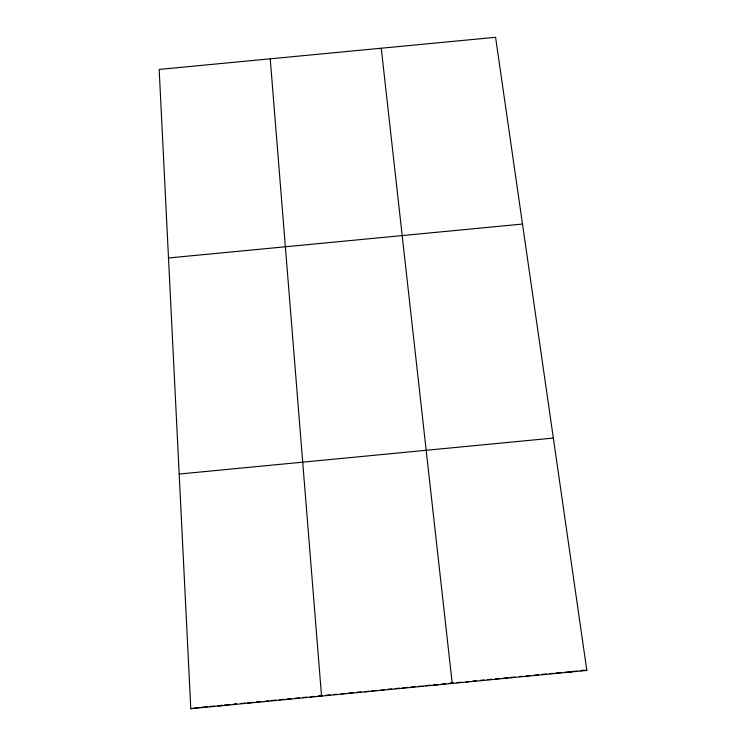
<?xml version="1.0" encoding="UTF-8"?>
<svg xmlns="http://www.w3.org/2000/svg" width="746" height="746" viewBox="0 0 746 746"><rect width="100%" height="100%" fill="white"/><g stroke="black" fill="none" stroke-linecap="round" stroke-linejoin="round"><path stroke-width="1.12" d="M379.639 690.46L384.106 689.658M365.111 691.859L368.692 691.15M350.592 693.267L351.068 692.847M336.064 694.666L336.754 694.237L333.443 694.554M263.441 701.678L268.457 700.83M248.912 703.086L250.833 702.536M234.384 704.485L236.51 703.916L233.209 704.233M219.856 705.893L222.196 705.306L217.785 705.725M205.327 707.292L207.024 706.891M190.79 708.7L586.832 670.44L495.586 37.3L159.168 69.425L190.79 708.7L192.627 708.28M194.65 707.963L199.051 707.534M201.261 707.32L206.763 706.788M210.074 706.471L214.475 706.042M224.397 705.091L229.908 704.56M240.921 703.487L245.331 703.068M247.532 702.853L253.043 702.322M256.344 702.005L260.755 701.576M270.667 700.615L276.169 700.084M279.48 699.767L283.881 699.338M287.191 699.021L291.593 698.601M294.903 698.275L299.305 697.855M302.606 697.529L307.016 697.109M310.317 696.792L314.728 696.363M318.029 696.046L322.431 695.617L321.545 696.065L270.229 58.822M325.741 695.3L330.142 694.871M341.155 693.808L345.566 693.379M348.867 693.062L353.268 692.642M356.579 692.316L360.98 691.896M371.993 690.833L376.394 690.404M387.407 689.341L391.809 688.912M395.119 688.595L399.52 688.166M402.821 687.849L407.232 687.43M410.533 687.103L414.935 686.684M418.236 686.367L423.196 686.245M425.947 685.621L430.349 685.192M433.65 684.875L437.715 684.847M441.362 684.129L445.763 683.7M449.064 683.383L453.531 682.954M456.934 682.627L461.476 682.189M469.411 681.415L466.008 681.751L467.192 682.003M472.815 681.089L476.218 680.762M484.154 679.998L480.76 680.324L482.149 680.557M487.558 679.662L492.099 679.224M500.034 678.459L495.503 678.897L497.106 679.112M503.438 678.133L507.97 677.694M514.777 677.032L510.245 677.471L512.064 677.666M519.309 676.594L522.713 676.268M526.117 675.941L530.648 675.503M534.052 675.177L538.593 674.738M541.988 674.412L546.529 673.974M549.933 673.638L553.327 673.312M556.73 672.985L561.272 672.547M564.666 672.221L571.874 671.885M572.602 671.447L577.143 671.008M580.537 670.682L583.941 670.356M168.503 257.976L522.498 224.052M179.189 474.046L553.336 438.061M581.945 670.3L586.832 670.44M555.285 673.246L556.926 673.33M450.593 682.982L452.235 683.448L381.253 48.22"/></g></svg>
